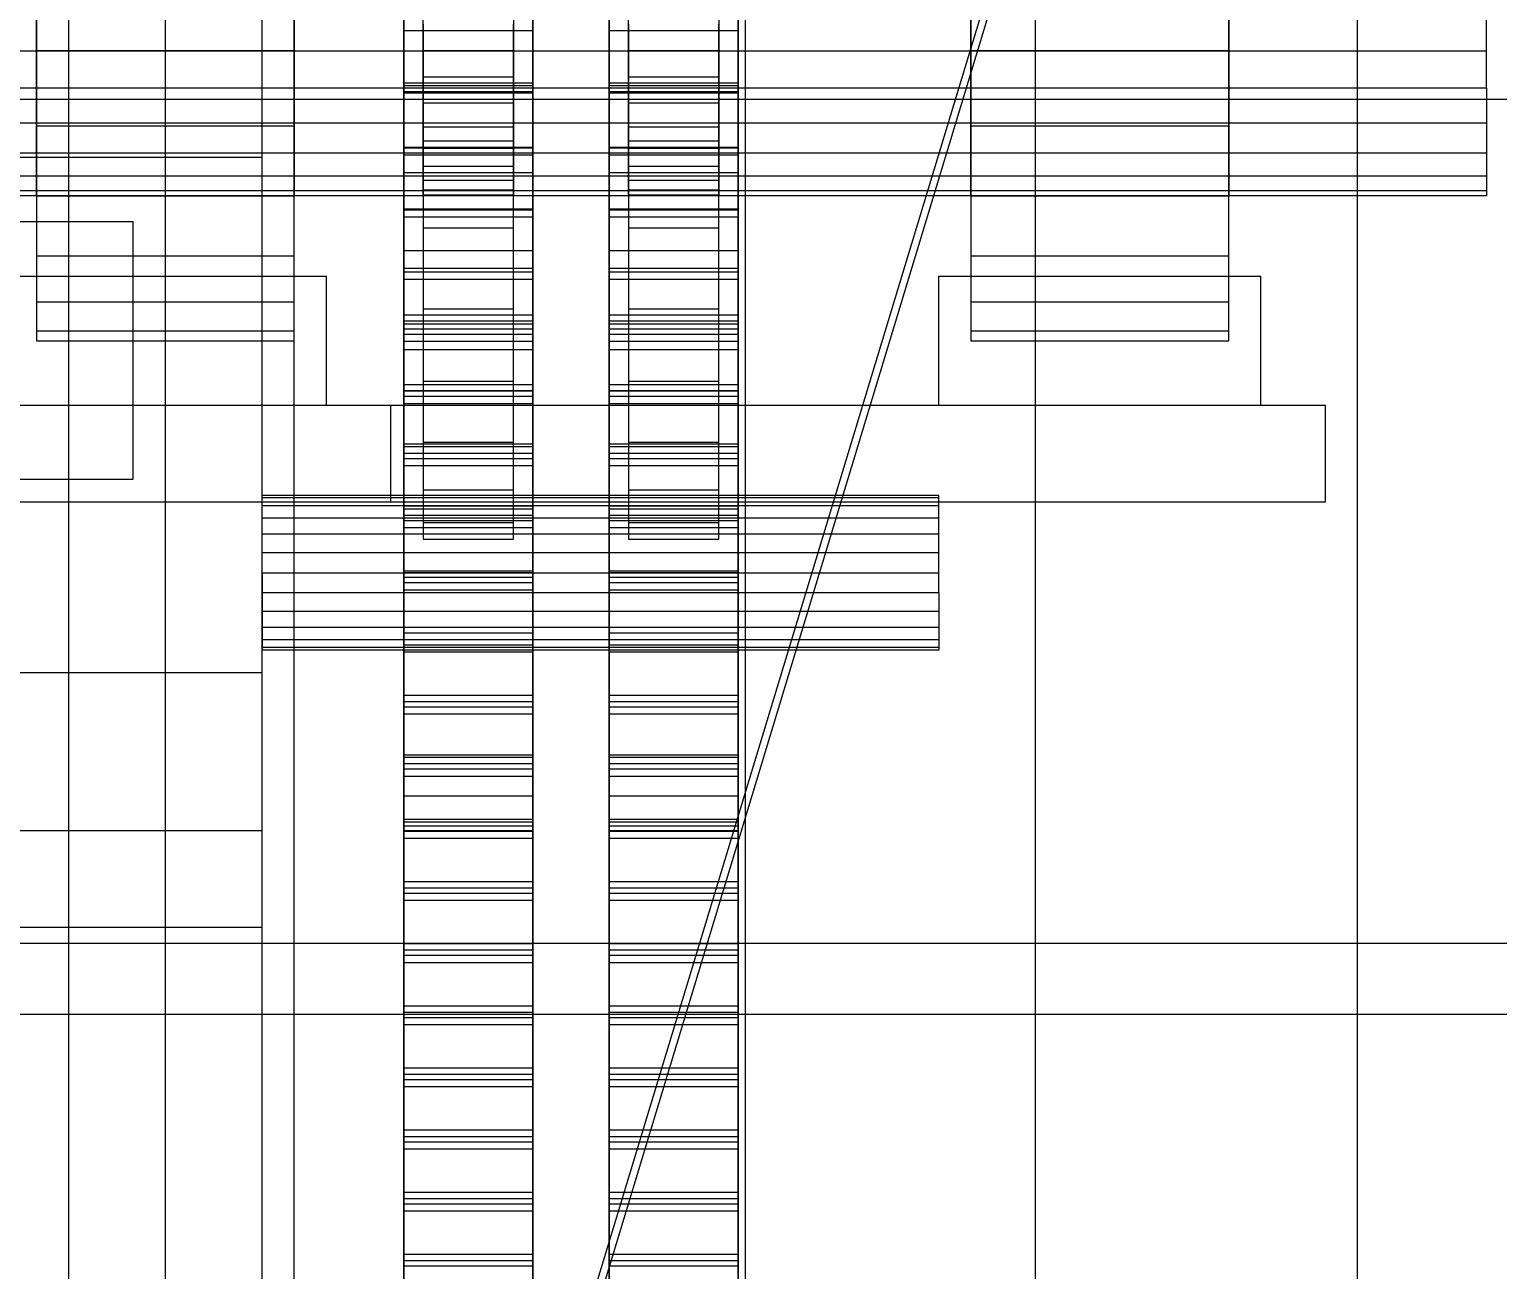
# Model space of a CAD drawing. Header units: millimetres. Extents: x -2500 to 58855, y -53268 to 6837.
# Drawn here: x 1393.9 to 1621.7, y -34542.6 to -34350.2 of the extents above; entities that cross this region are included whole.
import ezdxf

# ---------------------------------------------------------------- set-up
doc = ezdxf.new("R2010")
doc.units = ezdxf.units.MM
for name, color, linetype, lineweight in [('COTAS_O', 1, 'Continuous', 0), ('COTAS_R', 1, 'Continuous', 0), ('frontal_secador', 7, 'Continuous', 0), ('frontal_tolva', 7, 'Continuous', 0)]:
    doc.layers.add(name, color=color, linetype=linetype, lineweight=lineweight)
doc.dimstyles.new('R19_100', dxfattribs={"dimtxt": 250, "dimasz": 150, "dimexe": 150, "dimexo": 80, "dimgap": 100, "dimtad": 1, "dimtih": 1, "dimtoh": 1, "dimdsep": 46, "dimcen": 0.09, "dimadec": 0, "dimazin": 0, "dimtfac": 1, "dimtdec": 4, "dimtofl": 0, "dimtmove": 0, "dimatfit": 3, "dimfxl": 1, "dimtolj": 1, "dimtzin": 0, "dimarcsym": 0})

# ---------------------------------------------------------------- blocks, each defined once
blk = doc.blocks.new('*D37')
at = {"layer": 'COTAS_R', "color": 0, "lineweight": -2, "transparency": 16777216}
for p, q in [((-1750, -35420), (-1750, -34450)), ((2600, -35420), (2600, -34450)), ((-1600, -34600), (2450, -34600))]:
    blk.add_line(p, q, dxfattribs=at)
at = {"layer": 'COTAS_R', "color": 0, "transparency": 16777216}
for points in [[(-1600, -34575), (-1600, -34625), (-1750, -34600)], [(2450, -34575), (2450, -34625), (2600, -34600)]]:
    blk.add_solid(points, dxfattribs=at)
at = {"layer": 'Defpoints', "color": 0, "transparency": 16777216}
for p in [(2600, -34600), (-1750, -35500), (2600, -35500)]:
    blk.add_point(p, dxfattribs=at)
blk = doc.blocks.new('*D39')
at = {"layer": 'COTAS_O', "color": 0, "lineweight": -2, "transparency": 16777216}
for p, q in [((-1725, -34320), (-1725, -33550)), ((1725, -34320), (1725, -33550)), ((-1575, -33700), (1575, -33700))]:
    blk.add_line(p, q, dxfattribs=at)
at = {"layer": 'COTAS_O', "color": 0, "transparency": 16777216}
for points in [[(-1575, -33675), (-1575, -33725), (-1725, -33700)], [(1575, -33675), (1575, -33725), (1725, -33700)]]:
    blk.add_solid(points, dxfattribs=at)
at = {"layer": 'Defpoints', "color": 0, "transparency": 16777216}
for p in [(1725, -33700), (-1725, -34400), (1725, -34400)]:
    blk.add_point(p, dxfattribs=at)

msp = doc.modelspace()

# ---------------------------------------------------------------- linework, layer by layer
at = {"layer": 'frontal_secador'}
for p, q in [((1600, -35975), (1600, -33010)), ((1400, -35335), (1400, -33065)), ((1400, -34650), (1400, -33065)), ((1400, -35350), (1400, -33100)), ((1400, -34625), (1400, -33605)), ((1430, -34625), (1430, -33605)), ((1415, -34590), (1415, -33640)), ((1435, -34590), (1435, -33640)), ((1505, -34743.5), (1505, -34243.5)), ((1550, -34320), (1450, -34650)), ((1550, -34920), (1550, -34320)), ((1450, -34654), (1550, -34324)), ((1452, -34340.747), (1452, -34350.385)), ((1455, -34353.5), (1455, -34339.514)), ((1469, -34339.514), (1469, -34353.5)), ((1472, -34350.385), (1472, -34340.747)), ((1483.88, -34340.747), (1483.88, -34350.385)), ((1486.88, -34353.5), (1486.88, -34339.514)), ((1500.88, -34339.514), (1500.88, -34353.5)), ((1503.88, -34350.385), (1503.88, -34340.747)), ((1395, -34353.5), (1395, -34341.853)), ((1435, -34341.853), (1435, -34353.5)), ((1540, -34353.5), (1540, -34341.853)), ((1580, -34341.853), (1580, -34353.5)), ((1395, -34347.677), (1395, -34353.5)), ((1435, -34353.5), (1435, -34347.677)), ((1452, -34359.834), (1452, -34347.074)), ((1472, -34347.074), (1472, -34359.834)), ((1483.88, -34359.834), (1483.88, -34347.074)), ((1503.88, -34347.074), (1503.88, -34359.834)), ((1540, -34347.677), (1540, -34353.5)), ((1580, -34353.5), (1580, -34347.677)), ((1620, -34353.5), (1620, -34347.677)), ((1452, -34348.399), (1452, -34358.529)), ((1452, -34358.973), (1452, -34349.334)), ((1452, -34350.385), (1472, -34350.385)), ((1452, -34358.973), (1452, -34350.385)), ((1452, -34350.385), (1452, -34360.024)), ((1455, -34349.366), (1455, -34353.5)), ((1469, -34353.5), (1469, -34349.366)), ((1472, -34358.529), (1472, -34348.399)), ((1472, -34349.334), (1472, -34358.973)), ((1472, -34350.385), (1472, -34358.973)), ((1472, -34360.024), (1472, -34350.385)), ((1483.88, -34348.399), (1483.88, -34358.529)), ((1483.88, -34358.973), (1483.88, -34349.334)), ((1483.88, -34350.385), (1503.88, -34350.385)), ((1483.88, -34358.973), (1483.88, -34350.385)), ((1483.88, -34350.385), (1483.88, -34360.024)), ((1486.88, -34349.366), (1486.88, -34353.5)), ((1500.88, -34353.5), (1500.88, -34349.366)), ((1503.88, -34358.529), (1503.88, -34348.399)), ((1503.88, -34349.334), (1503.88, -34358.973)), ((1503.88, -34350.385), (1503.88, -34358.973)), ((1503.88, -34360.024), (1503.88, -34350.385)), ((1360, -34353.5), (1620, -34353.5)), ((1435, -34353.5), (1395, -34353.5)), ((1395, -34353.5), (1395, -34365.147)), ((1395, -34359.323), (1395, -34353.5)), ((1435, -34365.147), (1435, -34353.5)), ((1435, -34353.5), (1435, -34359.323)), ((1469, -34353.5), (1455, -34353.5)), ((1455, -34353.5), (1455, -34367.486)), ((1455, -34357.634), (1455, -34353.5)), ((1469, -34367.486), (1469, -34353.5)), ((1469, -34353.5), (1469, -34357.634)), ((1500.88, -34353.5), (1486.88, -34353.5)), ((1486.88, -34353.5), (1486.88, -34367.486)), ((1486.88, -34357.634), (1486.88, -34353.5)), ((1500.88, -34367.486), (1500.88, -34353.5)), ((1500.88, -34353.5), (1500.88, -34357.634)), ((1580, -34353.5), (1540, -34353.5)), ((1540, -34353.5), (1540, -34365.147)), ((1540, -34359.323), (1540, -34353.5)), ((1580, -34365.147), (1580, -34353.5)), ((1580, -34353.5), (1580, -34359.323)), ((1620, -34359.323), (1620, -34353.5)), ((1620, -34359.323), (1360, -34359.323)), ((1435, -34359.323), (1395, -34359.323)), ((1395, -34359.323), (1395, -34365.147)), ((1395, -34364.75), (1395, -34359.323)), ((1435, -34365.147), (1435, -34359.323)), ((1435, -34359.323), (1435, -34364.75)), ((1472, -34358.529), (1452, -34358.529)), ((1452, -34358.529), (1452, -34368.521)), ((1452, -34358.529), (1452, -34359.834)), ((1472, -34358.973), (1452, -34358.973)), ((1452, -34368.611), (1452, -34358.973)), ((1469, -34357.634), (1455, -34357.634)), ((1455, -34357.634), (1455, -34367.486)), ((1455, -34361.628), (1455, -34357.634)), ((1469, -34367.486), (1469, -34357.634)), ((1469, -34357.634), (1469, -34361.628)), ((1472, -34368.521), (1472, -34358.529)), ((1472, -34359.834), (1472, -34358.529)), ((1472, -34358.973), (1472, -34368.611)), ((1503.88, -34358.529), (1483.88, -34358.529)), ((1483.88, -34358.529), (1483.88, -34368.521)), ((1483.88, -34358.529), (1483.88, -34359.834)), ((1503.88, -34358.973), (1483.88, -34358.973)), ((1483.88, -34368.611), (1483.88, -34358.973)), ((1500.88, -34357.634), (1486.88, -34357.634)), ((1486.88, -34357.634), (1486.88, -34367.486)), ((1486.88, -34361.628), (1486.88, -34357.634)), ((1500.88, -34367.486), (1500.88, -34357.634)), ((1500.88, -34357.634), (1500.88, -34361.628)), ((1503.88, -34368.521), (1503.88, -34358.529)), ((1503.88, -34359.834), (1503.88, -34358.529)), ((1503.88, -34358.973), (1503.88, -34368.611)), ((1580, -34359.323), (1540, -34359.323)), ((1540, -34359.323), (1540, -34365.147)), ((1540, -34364.75), (1540, -34359.323)), ((1580, -34365.147), (1580, -34359.323)), ((1580, -34359.323), (1580, -34364.75)), ((1620, -34359.323), (1620, -34364.75)), ((1452, -34372.421), (1452, -34359.834)), ((1452, -34359.834), (1472, -34359.834)), ((1452, -34360.024), (1472, -34360.024)), ((1452, -34368.611), (1452, -34360.024)), ((1452, -34360.024), (1452, -34369.663)), ((1469, -34361.628), (1455, -34361.628)), ((1455, -34361.628), (1455, -34380.996)), ((1455, -34365.345), (1455, -34361.628)), ((1469, -34380.996), (1469, -34361.628)), ((1469, -34361.628), (1469, -34365.345)), ((1472, -34359.834), (1472, -34372.421)), ((1472, -34360.024), (1472, -34368.611)), ((1472, -34369.663), (1472, -34360.024)), ((1483.88, -34372.421), (1483.88, -34359.834)), ((1483.88, -34359.834), (1503.88, -34359.834)), ((1483.88, -34360.024), (1503.88, -34360.024)), ((1483.88, -34368.611), (1483.88, -34360.024)), ((1483.88, -34360.024), (1483.88, -34369.663)), ((1500.88, -34361.628), (1486.88, -34361.628)), ((1486.88, -34361.628), (1486.88, -34380.996)), ((1486.88, -34365.345), (1486.88, -34361.628)), ((1500.88, -34380.996), (1500.88, -34361.628)), ((1500.88, -34361.628), (1500.88, -34365.345)), ((1503.88, -34359.834), (1503.88, -34372.421)), ((1503.88, -34360.024), (1503.88, -34368.611)), ((1503.88, -34369.663), (1503.88, -34360.024)), ((1620, -34364.75), (1360, -34364.75)), ((1435, -34364.75), (1395, -34364.75)), ((1395, -34364.75), (1395, -34376)), ((1395, -34369.41), (1395, -34364.75)), ((1395, -34365.147), (1435, -34365.147)), ((1395, -34365.147), (1395, -34376)), ((1435, -34376), (1435, -34364.75)), ((1435, -34364.75), (1435, -34369.41)), ((1435, -34376), (1435, -34365.147)), ((1469, -34365.345), (1455, -34365.345)), ((1455, -34365.345), (1455, -34393.57)), ((1455, -34368.658), (1455, -34365.345)), ((1469, -34393.57), (1469, -34365.345)), ((1469, -34365.345), (1469, -34368.658)), ((1500.88, -34365.345), (1486.88, -34365.345)), ((1486.88, -34365.345), (1486.88, -34393.57)), ((1486.88, -34368.658), (1486.88, -34365.345)), ((1500.88, -34393.57), (1500.88, -34365.345)), ((1500.88, -34365.345), (1500.88, -34368.658)), ((1580, -34364.75), (1540, -34364.75)), ((1540, -34364.75), (1540, -34376)), ((1540, -34369.41), (1540, -34364.75)), ((1540, -34365.147), (1580, -34365.147)), ((1540, -34365.147), (1540, -34376)), ((1580, -34376), (1580, -34364.75)), ((1580, -34364.75), (1580, -34369.41)), ((1580, -34376), (1580, -34365.147)), ((1620, -34364.75), (1620, -34369.41)), ((1472, -34368.521), (1452, -34368.521)), ((1452, -34368.521), (1452, -34378.103)), ((1452, -34368.521), (1452, -34372.421)), ((1472, -34368.611), (1452, -34368.611)), ((1452, -34378.25), (1452, -34368.611)), ((1455, -34367.486), (1469, -34367.486)), ((1455, -34367.486), (1455, -34380.996)), ((1469, -34380.996), (1469, -34367.486)), ((1472, -34378.103), (1472, -34368.521)), ((1472, -34372.421), (1472, -34368.521)), ((1472, -34368.611), (1472, -34378.25)), ((1503.88, -34368.521), (1483.88, -34368.521)), ((1483.88, -34368.521), (1483.88, -34378.103)), ((1483.88, -34368.521), (1483.88, -34372.421)), ((1503.88, -34368.611), (1483.88, -34368.611)), ((1483.88, -34378.25), (1483.88, -34368.611)), ((1486.88, -34367.486), (1500.88, -34367.486)), ((1486.88, -34367.486), (1486.88, -34380.996)), ((1500.88, -34380.996), (1500.88, -34367.486)), ((1503.88, -34378.103), (1503.88, -34368.521)), ((1503.88, -34372.421), (1503.88, -34368.521)), ((1503.88, -34368.611), (1503.88, -34378.25)), ((1620, -34369.41), (1360, -34369.41)), ((1375, -34370), (1430, -34370)), ((1435, -34369.41), (1395, -34369.41)), ((1395, -34369.41), (1395, -34385.32)), ((1395, -34372.986), (1395, -34369.41)), ((1430, -34450), (1430, -34370)), ((1435, -34385.32), (1435, -34369.41)), ((1435, -34369.41), (1435, -34372.986)), ((1452, -34369.663), (1472, -34369.663)), ((1452, -34378.25), (1452, -34369.663)), ((1452, -34369.663), (1452, -34379.301)), ((1469, -34368.658), (1455, -34368.658)), ((1455, -34368.658), (1455, -34404.779)), ((1455, -34371.455), (1455, -34368.658)), ((1469, -34404.779), (1469, -34368.658)), ((1469, -34368.658), (1469, -34371.455)), ((1472, -34369.663), (1472, -34378.25)), ((1472, -34379.301), (1472, -34369.663)), ((1483.88, -34369.663), (1503.88, -34369.663)), ((1483.88, -34378.25), (1483.88, -34369.663)), ((1483.88, -34369.663), (1483.88, -34379.301)), ((1500.88, -34368.658), (1486.88, -34368.658)), ((1486.88, -34368.658), (1486.88, -34404.779)), ((1486.88, -34371.455), (1486.88, -34368.658)), ((1500.88, -34404.779), (1500.88, -34368.658)), ((1500.88, -34368.658), (1500.88, -34371.455)), ((1503.88, -34369.663), (1503.88, -34378.25)), ((1503.88, -34379.301), (1503.88, -34369.663)), ((1580, -34369.41), (1540, -34369.41)), ((1540, -34369.41), (1540, -34385.32)), ((1540, -34372.986), (1540, -34369.41)), ((1580, -34385.32), (1580, -34369.41)), ((1580, -34369.41), (1580, -34372.986)), ((1620, -34369.41), (1620, -34372.986)), ((1620, -34372.986), (1360, -34372.986)), ((1435, -34372.986), (1395, -34372.986)), ((1395, -34372.986), (1395, -34392.471)), ((1395, -34375.233), (1395, -34372.986)), ((1435, -34392.471), (1435, -34372.986)), ((1435, -34372.986), (1435, -34375.233)), ((1452, -34384.487), (1452, -34372.421)), ((1452, -34372.421), (1472, -34372.421)), ((1469, -34371.455), (1455, -34371.455)), ((1455, -34371.455), (1455, -34414.242)), ((1455, -34373.641), (1455, -34371.455)), ((1469, -34414.242), (1469, -34371.455)), ((1469, -34371.455), (1469, -34373.641)), ((1472, -34372.421), (1472, -34384.487)), ((1483.88, -34384.487), (1483.88, -34372.421)), ((1483.88, -34372.421), (1503.88, -34372.421)), ((1500.88, -34371.455), (1486.88, -34371.455)), ((1486.88, -34371.455), (1486.88, -34414.242)), ((1486.88, -34373.641), (1486.88, -34371.455)), ((1500.88, -34414.242), (1500.88, -34371.455)), ((1500.88, -34371.455), (1500.88, -34373.641)), ((1503.88, -34372.421), (1503.88, -34384.487)), ((1580, -34372.986), (1540, -34372.986)), ((1540, -34372.986), (1540, -34392.471)), ((1540, -34375.233), (1540, -34372.986)), ((1580, -34392.471), (1580, -34372.986)), ((1580, -34372.986), (1580, -34375.233)), ((1620, -34372.986), (1620, -34375.233)), ((1620, -34375.233), (1360, -34375.233)), ((1435, -34375.233), (1395, -34375.233)), ((1395, -34375.233), (1395, -34396.967)), ((1395, -34376), (1395, -34375.233)), ((1435, -34396.967), (1435, -34375.233)), ((1435, -34375.233), (1435, -34376)), ((1469, -34373.641), (1455, -34373.641)), ((1455, -34373.641), (1455, -34421.636)), ((1455, -34375.141), (1455, -34373.641)), ((1469, -34375.141), (1455, -34375.141)), ((1455, -34375.141), (1455, -34426.71)), ((1455, -34375.904), (1455, -34375.141)), ((1469, -34421.636), (1469, -34373.641)), ((1469, -34373.641), (1469, -34375.141)), ((1469, -34426.71), (1469, -34375.141)), ((1469, -34375.141), (1469, -34375.904)), ((1500.88, -34373.641), (1486.88, -34373.641)), ((1486.88, -34373.641), (1486.88, -34421.636)), ((1486.88, -34375.141), (1486.88, -34373.641)), ((1500.88, -34375.141), (1486.88, -34375.141)), ((1486.88, -34375.141), (1486.88, -34426.71)), ((1486.88, -34375.904), (1486.88, -34375.141)), ((1500.88, -34421.636), (1500.88, -34373.641)), ((1500.88, -34373.641), (1500.88, -34375.141)), ((1500.88, -34426.71), (1500.88, -34375.141)), ((1500.88, -34375.141), (1500.88, -34375.904)), ((1580, -34375.233), (1540, -34375.233)), ((1540, -34375.233), (1540, -34396.967)), ((1540, -34376), (1540, -34375.233)), ((1580, -34396.967), (1580, -34375.233)), ((1580, -34375.233), (1580, -34376)), ((1620, -34375.233), (1620, -34376)), ((1620, -34376), (1360, -34376)), ((1395, -34376), (1435, -34376)), ((1395, -34376), (1395, -34385.32)), ((1395, -34376), (1395, -34398.5)), ((1435, -34385.32), (1435, -34376)), ((1435, -34398.5), (1435, -34376)), ((1469, -34375.904), (1455, -34375.904)), ((1455, -34375.904), (1455, -34429.291)), ((1469, -34429.291), (1469, -34375.904)), ((1500.88, -34375.904), (1486.88, -34375.904)), ((1486.88, -34375.904), (1486.88, -34429.291)), ((1500.88, -34429.291), (1500.88, -34375.904)), ((1540, -34376), (1580, -34376)), ((1540, -34376), (1540, -34385.32)), ((1540, -34376), (1540, -34398.5)), ((1580, -34385.32), (1580, -34376)), ((1580, -34398.5), (1580, -34376)), ((1360, -34380), (1410, -34380)), ((1410, -34420), (1410, -34380)), ((1472, -34378.103), (1452, -34378.103)), ((1452, -34378.103), (1452, -34387.317)), ((1452, -34378.103), (1452, -34384.487)), ((1472, -34378.25), (1452, -34378.25)), ((1452, -34387.888), (1452, -34378.25)), ((1452, -34379.301), (1472, -34379.301)), ((1452, -34387.888), (1452, -34379.301)), ((1452, -34379.301), (1452, -34388.94)), ((1472, -34387.317), (1472, -34378.103)), ((1472, -34384.487), (1472, -34378.103)), ((1472, -34378.25), (1472, -34387.888)), ((1472, -34379.301), (1472, -34387.888)), ((1472, -34388.94), (1472, -34379.301)), ((1503.88, -34378.103), (1483.88, -34378.103)), ((1483.88, -34378.103), (1483.88, -34387.317)), ((1483.88, -34378.103), (1483.88, -34384.487)), ((1503.88, -34378.25), (1483.88, -34378.25)), ((1483.88, -34387.888), (1483.88, -34378.25)), ((1483.88, -34379.301), (1503.88, -34379.301)), ((1483.88, -34387.888), (1483.88, -34379.301)), ((1483.88, -34379.301), (1483.88, -34388.94)), ((1503.88, -34387.317), (1503.88, -34378.103)), ((1503.88, -34384.487), (1503.88, -34378.103)), ((1503.88, -34378.25), (1503.88, -34387.888)), ((1503.88, -34379.301), (1503.88, -34387.888)), ((1503.88, -34388.94), (1503.88, -34379.301)), ((1455, -34380.996), (1469, -34380.996)), ((1455, -34380.996), (1455, -34393.57)), ((1469, -34393.57), (1469, -34380.996)), ((1486.88, -34380.996), (1500.88, -34380.996)), ((1486.88, -34380.996), (1486.88, -34393.57)), ((1500.88, -34393.57), (1500.88, -34380.996)), ((1452, -34395.399), (1452, -34384.487)), ((1452, -34384.487), (1472, -34384.487)), ((1472, -34384.487), (1472, -34395.399)), ((1483.88, -34395.399), (1483.88, -34384.487)), ((1483.88, -34384.487), (1503.88, -34384.487)), ((1503.88, -34384.487), (1503.88, -34395.399)), ((1395, -34385.32), (1435, -34385.32)), ((1395, -34385.32), (1395, -34392.471)), ((1435, -34392.471), (1435, -34385.32)), ((1540, -34385.32), (1580, -34385.32)), ((1540, -34385.32), (1540, -34392.471)), ((1580, -34392.471), (1580, -34385.32)), ((1390, -34388.5), (1440, -34388.5)), ((1440, -34408.5), (1440, -34388.5)), ((1472, -34387.317), (1452, -34387.317)), ((1452, -34387.317), (1452, -34396.703)), ((1452, -34387.317), (1452, -34395.399)), ((1472, -34387.888), (1452, -34387.888)), ((1452, -34397.527), (1452, -34387.888)), ((1452, -34388.94), (1472, -34388.94)), ((1452, -34397.527), (1452, -34388.94)), ((1452, -34388.94), (1452, -34398.578)), ((1472, -34396.703), (1472, -34387.317)), ((1472, -34395.399), (1472, -34387.317)), ((1472, -34387.888), (1472, -34397.527)), ((1472, -34388.94), (1472, -34397.527)), ((1472, -34398.578), (1472, -34388.94)), ((1503.88, -34387.317), (1483.88, -34387.317)), ((1483.88, -34387.317), (1483.88, -34396.703)), ((1483.88, -34387.317), (1483.88, -34395.399)), ((1503.88, -34387.888), (1483.88, -34387.888)), ((1483.88, -34397.527), (1483.88, -34387.888)), ((1483.88, -34388.94), (1503.88, -34388.94)), ((1483.88, -34397.527), (1483.88, -34388.94)), ((1483.88, -34388.94), (1483.88, -34398.578)), ((1503.88, -34396.703), (1503.88, -34387.317)), ((1503.88, -34395.399), (1503.88, -34387.317)), ((1503.88, -34387.888), (1503.88, -34397.527)), ((1503.88, -34388.94), (1503.88, -34397.527)), ((1503.88, -34398.578), (1503.88, -34388.94)), ((1535, -34388.5), (1585, -34388.5)), ((1535, -34408.5), (1535, -34388.5)), ((1585, -34408.5), (1585, -34388.5)), ((1395, -34392.471), (1435, -34392.471)), ((1395, -34392.471), (1395, -34396.967)), ((1435, -34396.967), (1435, -34392.471)), ((1455, -34393.57), (1469, -34393.57)), ((1455, -34393.57), (1455, -34404.779)), ((1469, -34404.779), (1469, -34393.57)), ((1486.88, -34393.57), (1500.88, -34393.57)), ((1486.88, -34393.57), (1486.88, -34404.779)), ((1500.88, -34404.779), (1500.88, -34393.57)), ((1540, -34392.471), (1580, -34392.471)), ((1540, -34392.471), (1540, -34396.967)), ((1580, -34396.967), (1580, -34392.471)), ((1452, -34395.858), (1452, -34394.495)), ((1452, -34394.495), (1472, -34394.495)), ((1452, -34422.495), (1452, -34394.495)), ((1452, -34405.29), (1452, -34395.399)), ((1452, -34395.399), (1472, -34395.399)), ((1452, -34399.854), (1452, -34395.858)), ((1452, -34395.858), (1472, -34395.858)), ((1452, -34422.904), (1452, -34395.858)), ((1472, -34394.495), (1472, -34395.858)), ((1472, -34394.495), (1472, -34422.495)), ((1472, -34395.399), (1472, -34405.29)), ((1472, -34395.858), (1472, -34399.854)), ((1472, -34395.858), (1472, -34422.904)), ((1483.88, -34395.858), (1483.88, -34394.495)), ((1483.88, -34394.495), (1503.88, -34394.495)), ((1483.88, -34422.495), (1483.88, -34394.495)), ((1483.88, -34405.29), (1483.88, -34395.399)), ((1483.88, -34395.399), (1503.88, -34395.399)), ((1483.88, -34399.854), (1483.88, -34395.858)), ((1483.88, -34395.858), (1503.88, -34395.858)), ((1483.88, -34422.904), (1483.88, -34395.858)), ((1503.88, -34394.495), (1503.88, -34395.858)), ((1503.88, -34394.495), (1503.88, -34422.495)), ((1503.88, -34395.399), (1503.88, -34405.29)), ((1503.88, -34395.858), (1503.88, -34399.854)), ((1503.88, -34395.858), (1503.88, -34422.904)), ((1395, -34396.967), (1435, -34396.967)), ((1395, -34396.967), (1395, -34398.5)), ((1435, -34398.5), (1435, -34396.967)), ((1472, -34396.703), (1452, -34396.703)), ((1452, -34396.703), (1452, -34406.342)), ((1452, -34396.703), (1452, -34405.29)), ((1472, -34397.527), (1452, -34397.527)), ((1452, -34407.165), (1452, -34397.527)), ((1472, -34406.342), (1472, -34396.703)), ((1472, -34405.29), (1472, -34396.703)), ((1472, -34397.527), (1472, -34407.165)), ((1503.88, -34396.703), (1483.88, -34396.703)), ((1483.88, -34396.703), (1483.88, -34406.342)), ((1483.88, -34396.703), (1483.88, -34405.29)), ((1503.88, -34397.527), (1483.88, -34397.527)), ((1483.88, -34407.165), (1483.88, -34397.527)), ((1503.88, -34406.342), (1503.88, -34396.703)), ((1503.88, -34405.29), (1503.88, -34396.703)), ((1503.88, -34397.527), (1503.88, -34407.165)), ((1540, -34396.967), (1580, -34396.967)), ((1540, -34396.967), (1540, -34398.5)), ((1580, -34398.5), (1580, -34396.967)), ((1395, -34398.5), (1435, -34398.5)), ((1452, -34398.578), (1472, -34398.578)), ((1452, -34407.165), (1452, -34398.578)), ((1452, -34398.578), (1452, -34408.217)), ((1452, -34406.211), (1452, -34399.854)), ((1452, -34399.854), (1472, -34399.854)), ((1452, -34424.102), (1452, -34399.854)), ((1472, -34398.578), (1472, -34407.165)), ((1472, -34408.217), (1472, -34398.578)), ((1472, -34399.854), (1472, -34406.211)), ((1472, -34399.854), (1472, -34424.102)), ((1483.88, -34398.578), (1503.88, -34398.578)), ((1483.88, -34407.165), (1483.88, -34398.578)), ((1483.88, -34398.578), (1483.88, -34408.217)), ((1483.88, -34406.211), (1483.88, -34399.854)), ((1483.88, -34399.854), (1503.88, -34399.854)), ((1483.88, -34424.102), (1483.88, -34399.854)), ((1503.88, -34398.578), (1503.88, -34407.165)), ((1503.88, -34408.217), (1503.88, -34398.578)), ((1503.88, -34399.854), (1503.88, -34406.211)), ((1503.88, -34399.854), (1503.88, -34424.102)), ((1540, -34398.5), (1580, -34398.5)), ((1455, -34404.779), (1469, -34404.779)), ((1455, -34404.779), (1455, -34414.242)), ((1469, -34414.242), (1469, -34404.779)), ((1486.88, -34404.779), (1500.88, -34404.779)), ((1486.88, -34404.779), (1486.88, -34414.242)), ((1500.88, -34414.242), (1500.88, -34404.779)), ((1452, -34414.929), (1452, -34405.29)), ((1452, -34405.29), (1472, -34405.29)), ((1452, -34414.495), (1452, -34406.211)), ((1452, -34406.211), (1472, -34406.211)), ((1452, -34426.01), (1452, -34406.211)), ((1472, -34406.342), (1452, -34406.342)), ((1452, -34406.342), (1452, -34415.98)), ((1452, -34406.342), (1452, -34414.929)), ((1472, -34407.165), (1452, -34407.165)), ((1452, -34416.804), (1452, -34407.165)), ((1472, -34405.29), (1472, -34414.929)), ((1472, -34406.211), (1472, -34414.495)), ((1472, -34406.211), (1472, -34426.01)), ((1472, -34415.98), (1472, -34406.342)), ((1472, -34414.929), (1472, -34406.342)), ((1472, -34407.165), (1472, -34416.804)), ((1483.88, -34414.929), (1483.88, -34405.29)), ((1483.88, -34405.29), (1503.88, -34405.29)), ((1483.88, -34414.495), (1483.88, -34406.211)), ((1483.88, -34406.211), (1503.88, -34406.211)), ((1483.88, -34426.01), (1483.88, -34406.211)), ((1503.88, -34406.342), (1483.88, -34406.342)), ((1483.88, -34406.342), (1483.88, -34415.98)), ((1483.88, -34406.342), (1483.88, -34414.929)), ((1503.88, -34407.165), (1483.88, -34407.165)), ((1483.88, -34416.804), (1483.88, -34407.165)), ((1503.88, -34405.29), (1503.88, -34414.929)), ((1503.88, -34406.211), (1503.88, -34414.495)), ((1503.88, -34406.211), (1503.88, -34426.01)), ((1503.88, -34415.98), (1503.88, -34406.342)), ((1503.88, -34414.929), (1503.88, -34406.342)), ((1503.88, -34407.165), (1503.88, -34416.804)), ((1300, -34408.5), (1450, -34408.5)), ((1300, -34408.5), (1595, -34408.5)), ((1390, -34408.5), (1440, -34408.5)), ((1450, -34423.5), (1450, -34408.5)), ((1452, -34408.217), (1472, -34408.217)), ((1452, -34416.804), (1452, -34408.217)), ((1452, -34408.217), (1452, -34417.855)), ((1472, -34408.217), (1472, -34416.804)), ((1472, -34417.855), (1472, -34408.217)), ((1483.88, -34408.217), (1503.88, -34408.217)), ((1483.88, -34416.804), (1483.88, -34408.217)), ((1483.88, -34408.217), (1483.88, -34417.855)), ((1503.88, -34408.217), (1503.88, -34416.804)), ((1503.88, -34417.855), (1503.88, -34408.217)), ((1535, -34408.5), (1585, -34408.5)), ((1595, -34423.5), (1595, -34408.5)), ((1452, -34424.142), (1452, -34414.495)), ((1452, -34414.495), (1472, -34414.495)), ((1452, -34428.495), (1452, -34414.495)), ((1452, -34424.567), (1452, -34414.929)), ((1452, -34414.929), (1472, -34414.929)), ((1472, -34415.98), (1452, -34415.98)), ((1452, -34415.98), (1452, -34425.619)), ((1452, -34415.98), (1452, -34424.567)), ((1455, -34414.242), (1469, -34414.242)), ((1455, -34414.242), (1455, -34421.636)), ((1469, -34421.636), (1469, -34414.242)), ((1472, -34414.495), (1472, -34424.142)), ((1472, -34414.495), (1472, -34428.495)), ((1472, -34414.929), (1472, -34424.567)), ((1472, -34425.619), (1472, -34415.98)), ((1472, -34424.567), (1472, -34415.98)), ((1483.88, -34424.142), (1483.88, -34414.495)), ((1483.88, -34414.495), (1503.88, -34414.495)), ((1483.88, -34428.495), (1483.88, -34414.495)), ((1483.88, -34424.567), (1483.88, -34414.929)), ((1483.88, -34414.929), (1503.88, -34414.929)), ((1503.88, -34415.98), (1483.88, -34415.98)), ((1483.88, -34415.98), (1483.88, -34425.619)), ((1483.88, -34415.98), (1483.88, -34424.567)), ((1486.88, -34414.242), (1500.88, -34414.242)), ((1486.88, -34414.242), (1486.88, -34421.636)), ((1500.88, -34421.636), (1500.88, -34414.242)), ((1503.88, -34414.495), (1503.88, -34424.142)), ((1503.88, -34414.495), (1503.88, -34428.495)), ((1503.88, -34414.929), (1503.88, -34424.567)), ((1503.88, -34425.619), (1503.88, -34415.98)), ((1503.88, -34424.567), (1503.88, -34415.98)), ((1472, -34416.804), (1452, -34416.804)), ((1452, -34426.442), (1452, -34416.804)), ((1452, -34417.855), (1472, -34417.855)), ((1452, -34426.442), (1452, -34417.855)), ((1452, -34417.855), (1452, -34427.494)), ((1472, -34416.804), (1472, -34426.442)), ((1472, -34417.855), (1472, -34426.442)), ((1472, -34427.494), (1472, -34417.855)), ((1503.88, -34416.804), (1483.88, -34416.804)), ((1483.88, -34426.442), (1483.88, -34416.804)), ((1483.88, -34417.855), (1503.88, -34417.855)), ((1483.88, -34426.442), (1483.88, -34417.855)), ((1483.88, -34417.855), (1483.88, -34427.494)), ((1503.88, -34416.804), (1503.88, -34426.442)), ((1503.88, -34417.855), (1503.88, -34426.442)), ((1503.88, -34427.494), (1503.88, -34417.855)), ((1360, -34420), (1410, -34420)), ((1430, -34422.904), (1430, -34422.495)), ((1535, -34422.495), (1430, -34422.495)), ((1430, -34424.102), (1430, -34422.904)), ((1535, -34422.904), (1430, -34422.904)), ((1452, -34422.495), (1452, -34422.904)), ((1472, -34422.495), (1452, -34422.495)), ((1452, -34422.904), (1452, -34424.102)), ((1472, -34422.904), (1452, -34422.904)), ((1455, -34421.636), (1469, -34421.636)), ((1455, -34421.636), (1455, -34426.71)), ((1469, -34426.71), (1469, -34421.636)), ((1472, -34422.904), (1472, -34422.495)), ((1472, -34424.102), (1472, -34422.904)), ((1483.88, -34422.495), (1483.88, -34422.904)), ((1503.88, -34422.495), (1483.88, -34422.495)), ((1483.88, -34422.904), (1483.88, -34424.102)), ((1503.88, -34422.904), (1483.88, -34422.904)), ((1486.88, -34421.636), (1500.88, -34421.636)), ((1486.88, -34421.636), (1486.88, -34426.71)), ((1500.88, -34426.71), (1500.88, -34421.636)), ((1503.88, -34422.904), (1503.88, -34422.495)), ((1503.88, -34424.102), (1503.88, -34422.904)), ((1535, -34422.904), (1535, -34422.495)), ((1535, -34424.102), (1535, -34422.904)), ((1300, -34423.5), (1450, -34423.5)), ((1300, -34423.5), (1595, -34423.5)), ((1430, -34426.01), (1430, -34424.102)), ((1535, -34424.102), (1430, -34424.102)), ((1452, -34424.102), (1452, -34426.01)), ((1472, -34424.102), (1452, -34424.102)), ((1452, -34434.495), (1452, -34424.142)), ((1452, -34424.142), (1472, -34424.142)), ((1452, -34431.389), (1452, -34424.142)), ((1452, -34434.206), (1452, -34424.567)), ((1452, -34424.567), (1472, -34424.567)), ((1472, -34426.01), (1472, -34424.102)), ((1472, -34424.142), (1472, -34434.495)), ((1472, -34424.142), (1472, -34431.389)), ((1472, -34424.567), (1472, -34434.206)), ((1483.88, -34424.102), (1483.88, -34426.01)), ((1503.88, -34424.102), (1483.88, -34424.102)), ((1483.88, -34434.495), (1483.88, -34424.142)), ((1483.88, -34424.142), (1503.88, -34424.142)), ((1483.88, -34431.389), (1483.88, -34424.142)), ((1483.88, -34434.206), (1483.88, -34424.567)), ((1483.88, -34424.567), (1503.88, -34424.567)), ((1503.88, -34426.01), (1503.88, -34424.102)), ((1503.88, -34424.142), (1503.88, -34434.495)), ((1503.88, -34424.142), (1503.88, -34431.389)), ((1503.88, -34424.567), (1503.88, -34434.206)), ((1535, -34426.01), (1535, -34424.102)), ((1430, -34428.495), (1430, -34426.01)), ((1535, -34426.01), (1430, -34426.01)), ((1472, -34425.619), (1452, -34425.619)), ((1452, -34425.619), (1452, -34435.257)), ((1452, -34425.619), (1452, -34434.206)), ((1452, -34426.01), (1452, -34428.495)), ((1472, -34426.01), (1452, -34426.01)), ((1472, -34426.442), (1452, -34426.442)), ((1452, -34436.081), (1452, -34426.442)), ((1452, -34427.494), (1472, -34427.494)), ((1452, -34436.081), (1452, -34427.494)), ((1452, -34427.494), (1452, -34437.132)), ((1455, -34426.71), (1469, -34426.71)), ((1455, -34426.71), (1455, -34429.291)), ((1469, -34429.291), (1469, -34426.71)), ((1472, -34435.257), (1472, -34425.619)), ((1472, -34434.206), (1472, -34425.619)), ((1472, -34428.495), (1472, -34426.01)), ((1472, -34426.442), (1472, -34436.081)), ((1472, -34427.494), (1472, -34436.081)), ((1472, -34437.132), (1472, -34427.494)), ((1503.88, -34425.619), (1483.88, -34425.619)), ((1483.88, -34425.619), (1483.88, -34435.257)), ((1483.88, -34425.619), (1483.88, -34434.206)), ((1483.88, -34426.01), (1483.88, -34428.495)), ((1503.88, -34426.01), (1483.88, -34426.01)), ((1503.88, -34426.442), (1483.88, -34426.442)), ((1483.88, -34436.081), (1483.88, -34426.442)), ((1483.88, -34427.494), (1503.88, -34427.494)), ((1483.88, -34436.081), (1483.88, -34427.494)), ((1483.88, -34427.494), (1483.88, -34437.132)), ((1486.88, -34426.71), (1500.88, -34426.71)), ((1486.88, -34426.71), (1486.88, -34429.291)), ((1500.88, -34429.291), (1500.88, -34426.71)), ((1503.88, -34435.257), (1503.88, -34425.619)), ((1503.88, -34434.206), (1503.88, -34425.619)), ((1503.88, -34428.495), (1503.88, -34426.01)), ((1503.88, -34426.442), (1503.88, -34436.081)), ((1503.88, -34427.494), (1503.88, -34436.081)), ((1503.88, -34437.132), (1503.88, -34427.494)), ((1535, -34428.495), (1535, -34426.01)), ((1430, -34431.389), (1430, -34428.495)), ((1535, -34428.495), (1430, -34428.495)), ((1452, -34428.495), (1452, -34431.389)), ((1472, -34428.495), (1452, -34428.495)), ((1455, -34429.291), (1469, -34429.291)), ((1472, -34431.389), (1472, -34428.495)), ((1483.88, -34428.495), (1483.88, -34431.389)), ((1503.88, -34428.495), (1483.88, -34428.495)), ((1486.88, -34429.291), (1500.88, -34429.291)), ((1503.88, -34431.389), (1503.88, -34428.495)), ((1535, -34431.389), (1535, -34428.495)), ((1430, -34434.495), (1430, -34431.389)), ((1535, -34431.389), (1430, -34431.389)), ((1452, -34431.389), (1452, -34434.495)), ((1472, -34431.389), (1452, -34431.389)), ((1472, -34434.495), (1472, -34431.389)), ((1483.88, -34431.389), (1483.88, -34434.495)), ((1503.88, -34431.389), (1483.88, -34431.389)), ((1503.88, -34434.495), (1503.88, -34431.389)), ((1535, -34434.495), (1535, -34431.389)), ((1430, -34434.495), (1430, -34437.601)), ((1430, -34434.495), (1535, -34434.495)), ((1452, -34443.844), (1452, -34434.206)), ((1452, -34434.206), (1472, -34434.206)), ((1472, -34434.495), (1452, -34434.495)), ((1452, -34434.495), (1452, -34444.848)), ((1452, -34437.601), (1452, -34434.495)), ((1472, -34434.206), (1472, -34443.844)), ((1472, -34444.848), (1472, -34434.495)), ((1472, -34434.495), (1472, -34437.601)), ((1483.88, -34443.844), (1483.88, -34434.206)), ((1483.88, -34434.206), (1503.88, -34434.206)), ((1503.88, -34434.495), (1483.88, -34434.495)), ((1483.88, -34434.495), (1483.88, -34444.848)), ((1483.88, -34437.601), (1483.88, -34434.495)), ((1503.88, -34434.206), (1503.88, -34443.844)), ((1503.88, -34444.848), (1503.88, -34434.495)), ((1503.88, -34434.495), (1503.88, -34437.601)), ((1535, -34437.601), (1535, -34434.495)), ((1472, -34435.257), (1452, -34435.257)), ((1452, -34435.257), (1452, -34444.896)), ((1452, -34435.257), (1452, -34443.844)), ((1472, -34436.081), (1452, -34436.081)), ((1452, -34445.719), (1452, -34436.081)), ((1472, -34444.896), (1472, -34435.257)), ((1472, -34443.844), (1472, -34435.257)), ((1472, -34436.081), (1472, -34445.719)), ((1503.88, -34435.257), (1483.88, -34435.257)), ((1483.88, -34435.257), (1483.88, -34444.896)), ((1483.88, -34435.257), (1483.88, -34443.844)), ((1503.88, -34436.081), (1483.88, -34436.081)), ((1483.88, -34445.719), (1483.88, -34436.081)), ((1503.88, -34444.896), (1503.88, -34435.257)), ((1503.88, -34443.844), (1503.88, -34435.257)), ((1503.88, -34436.081), (1503.88, -34445.719)), ((1430, -34437.601), (1430, -34440.495)), ((1535, -34437.601), (1430, -34437.601)), ((1452, -34437.132), (1472, -34437.132)), ((1452, -34445.719), (1452, -34437.132)), ((1452, -34437.132), (1452, -34446.771)), ((1472, -34437.601), (1452, -34437.601)), ((1452, -34437.601), (1452, -34444.848)), ((1452, -34440.495), (1452, -34437.601)), ((1472, -34437.132), (1472, -34445.719)), ((1472, -34446.771), (1472, -34437.132)), ((1472, -34444.848), (1472, -34437.601)), ((1472, -34437.601), (1472, -34440.495)), ((1483.88, -34437.132), (1503.88, -34437.132)), ((1483.88, -34445.719), (1483.88, -34437.132)), ((1483.88, -34437.132), (1483.88, -34446.771)), ((1503.88, -34437.601), (1483.88, -34437.601)), ((1483.88, -34437.601), (1483.88, -34444.848)), ((1483.88, -34440.495), (1483.88, -34437.601)), ((1503.88, -34437.132), (1503.88, -34445.719)), ((1503.88, -34446.771), (1503.88, -34437.132)), ((1503.88, -34444.848), (1503.88, -34437.601)), ((1503.88, -34437.601), (1503.88, -34440.495)), ((1535, -34437.601), (1535, -34440.495)), ((1430, -34440.495), (1430, -34442.98)), ((1535, -34440.495), (1430, -34440.495)), ((1472, -34440.495), (1452, -34440.495)), ((1452, -34440.495), (1452, -34454.495)), ((1452, -34442.98), (1452, -34440.495)), ((1472, -34454.495), (1472, -34440.495)), ((1472, -34440.495), (1472, -34442.98)), ((1503.88, -34440.495), (1483.88, -34440.495)), ((1483.88, -34440.495), (1483.88, -34454.495)), ((1483.88, -34442.98), (1483.88, -34440.495)), ((1503.88, -34454.495), (1503.88, -34440.495)), ((1503.88, -34440.495), (1503.88, -34442.98)), ((1535, -34440.495), (1535, -34442.98)), ((1430, -34442.98), (1430, -34444.887)), ((1535, -34442.98), (1430, -34442.98)), ((1472, -34442.98), (1452, -34442.98)), ((1452, -34442.98), (1452, -34462.779)), ((1452, -34444.887), (1452, -34442.98)), ((1472, -34462.779), (1472, -34442.98)), ((1472, -34442.98), (1472, -34444.887)), ((1503.88, -34442.98), (1483.88, -34442.98)), ((1483.88, -34442.98), (1483.88, -34462.779)), ((1483.88, -34444.887), (1483.88, -34442.98)), ((1503.88, -34462.779), (1503.88, -34442.98)), ((1503.88, -34442.98), (1503.88, -34444.887)), ((1535, -34442.98), (1535, -34444.887)), ((1430, -34444.887), (1430, -34446.086)), ((1535, -34444.887), (1430, -34444.887)), ((1430, -34446.086), (1430, -34446.495)), ((1535, -34446.086), (1430, -34446.086)), ((1452, -34453.483), (1452, -34443.844)), ((1452, -34443.844), (1472, -34443.844)), ((1452, -34444.848), (1472, -34444.848)), ((1452, -34444.848), (1452, -34454.495)), ((1472, -34444.887), (1452, -34444.887)), ((1452, -34444.887), (1452, -34469.136)), ((1452, -34446.086), (1452, -34444.887)), ((1472, -34444.896), (1452, -34444.896)), ((1452, -34444.896), (1452, -34454.534)), ((1452, -34444.896), (1452, -34453.483)), ((1472, -34445.719), (1452, -34445.719)), ((1452, -34455.358), (1452, -34445.719)), ((1472, -34446.086), (1452, -34446.086)), ((1452, -34446.086), (1452, -34473.132)), ((1452, -34446.495), (1452, -34446.086)), ((1472, -34443.844), (1472, -34453.483)), ((1472, -34454.495), (1472, -34444.848)), ((1472, -34469.136), (1472, -34444.887)), ((1472, -34444.887), (1472, -34446.086)), ((1472, -34454.534), (1472, -34444.896)), ((1472, -34453.483), (1472, -34444.896)), ((1472, -34445.719), (1472, -34455.358)), ((1472, -34473.132), (1472, -34446.086)), ((1472, -34446.086), (1472, -34446.495)), ((1483.88, -34453.483), (1483.88, -34443.844)), ((1483.88, -34443.844), (1503.88, -34443.844)), ((1483.88, -34444.848), (1503.88, -34444.848)), ((1483.88, -34444.848), (1483.88, -34454.495)), ((1503.88, -34444.887), (1483.88, -34444.887)), ((1483.88, -34444.887), (1483.88, -34469.136)), ((1483.88, -34446.086), (1483.88, -34444.887)), ((1503.88, -34444.896), (1483.88, -34444.896)), ((1483.88, -34444.896), (1483.88, -34454.534)), ((1483.88, -34444.896), (1483.88, -34453.483)), ((1503.88, -34445.719), (1483.88, -34445.719)), ((1483.88, -34455.358), (1483.88, -34445.719)), ((1503.88, -34446.086), (1483.88, -34446.086)), ((1483.88, -34446.086), (1483.88, -34473.132)), ((1483.88, -34446.495), (1483.88, -34446.086)), ((1503.88, -34443.844), (1503.88, -34453.483)), ((1503.88, -34454.495), (1503.88, -34444.848)), ((1503.88, -34469.136), (1503.88, -34444.887)), ((1503.88, -34444.887), (1503.88, -34446.086)), ((1503.88, -34454.534), (1503.88, -34444.896)), ((1503.88, -34453.483), (1503.88, -34444.896)), ((1503.88, -34445.719), (1503.88, -34455.358)), ((1503.88, -34473.132), (1503.88, -34446.086)), ((1503.88, -34446.086), (1503.88, -34446.495)), ((1535, -34444.887), (1535, -34446.086)), ((1535, -34446.086), (1535, -34446.495)), ((1535, -34446.495), (1430, -34446.495)), ((1472, -34446.495), (1452, -34446.495)), ((1452, -34446.495), (1452, -34474.495)), ((1452, -34446.771), (1472, -34446.771)), ((1452, -34455.358), (1452, -34446.771)), ((1452, -34446.771), (1452, -34456.409)), ((1472, -34474.495), (1472, -34446.495)), ((1472, -34446.771), (1472, -34455.358)), ((1472, -34456.409), (1472, -34446.771)), ((1503.88, -34446.495), (1483.88, -34446.495)), ((1483.88, -34446.495), (1483.88, -34474.495)), ((1483.88, -34446.771), (1503.88, -34446.771)), ((1483.88, -34455.358), (1483.88, -34446.771)), ((1483.88, -34446.771), (1483.88, -34456.409)), ((1503.88, -34474.495), (1503.88, -34446.495)), ((1503.88, -34446.771), (1503.88, -34455.358)), ((1503.88, -34456.409), (1503.88, -34446.771)), ((1375, -34450), (1430, -34450)), ((1452, -34463.121), (1452, -34453.483)), ((1452, -34453.483), (1472, -34453.483)), ((1452, -34454.495), (1472, -34454.495)), ((1452, -34454.495), (1452, -34462.779)), ((1472, -34454.534), (1452, -34454.534)), ((1452, -34454.534), (1452, -34464.173)), ((1452, -34454.534), (1452, -34463.121)), ((1472, -34453.483), (1472, -34463.121)), ((1472, -34462.779), (1472, -34454.495)), ((1472, -34464.173), (1472, -34454.534)), ((1472, -34463.121), (1472, -34454.534)), ((1483.88, -34463.121), (1483.88, -34453.483)), ((1483.88, -34453.483), (1503.88, -34453.483)), ((1483.88, -34454.495), (1503.88, -34454.495)), ((1483.88, -34454.495), (1483.88, -34462.779)), ((1503.88, -34454.534), (1483.88, -34454.534)), ((1483.88, -34454.534), (1483.88, -34464.173)), ((1483.88, -34454.534), (1483.88, -34463.121)), ((1503.88, -34453.483), (1503.88, -34463.121)), ((1503.88, -34462.779), (1503.88, -34454.495)), ((1503.88, -34464.173), (1503.88, -34454.534)), ((1503.88, -34463.121), (1503.88, -34454.534)), ((1472, -34455.358), (1452, -34455.358)), ((1452, -34464.996), (1452, -34455.358)), ((1452, -34456.409), (1472, -34456.409)), ((1452, -34464.996), (1452, -34456.409)), ((1452, -34456.409), (1452, -34466.048)), ((1472, -34455.358), (1472, -34464.996)), ((1472, -34456.409), (1472, -34464.996)), ((1472, -34466.048), (1472, -34456.409)), ((1503.88, -34455.358), (1483.88, -34455.358)), ((1483.88, -34464.996), (1483.88, -34455.358)), ((1483.88, -34456.409), (1503.88, -34456.409)), ((1483.88, -34464.996), (1483.88, -34456.409)), ((1483.88, -34456.409), (1483.88, -34466.048)), ((1503.88, -34455.358), (1503.88, -34464.996)), ((1503.88, -34456.409), (1503.88, -34464.996)), ((1503.88, -34466.048), (1503.88, -34456.409)), ((1452, -34462.779), (1472, -34462.779)), ((1452, -34462.779), (1452, -34469.136)), ((1452, -34472.76), (1452, -34463.121)), ((1452, -34463.121), (1472, -34463.121)), ((1472, -34464.173), (1452, -34464.173)), ((1452, -34464.173), (1452, -34473.811)), ((1452, -34464.173), (1452, -34472.76)), ((1472, -34469.136), (1472, -34462.779)), ((1472, -34463.121), (1472, -34472.76)), ((1472, -34473.811), (1472, -34464.173)), ((1472, -34472.76), (1472, -34464.173)), ((1483.88, -34462.779), (1503.88, -34462.779)), ((1483.88, -34462.779), (1483.88, -34469.136)), ((1483.88, -34472.76), (1483.88, -34463.121)), ((1483.88, -34463.121), (1503.88, -34463.121)), ((1503.88, -34464.173), (1483.88, -34464.173)), ((1483.88, -34464.173), (1483.88, -34473.811)), ((1483.88, -34464.173), (1483.88, -34472.76)), ((1503.88, -34469.136), (1503.88, -34462.779)), ((1503.88, -34463.121), (1503.88, -34472.76)), ((1503.88, -34473.811), (1503.88, -34464.173)), ((1503.88, -34472.76), (1503.88, -34464.173)), ((1472, -34464.996), (1452, -34464.996)), ((1452, -34474.635), (1452, -34464.996)), ((1452, -34466.048), (1472, -34466.048)), ((1452, -34474.635), (1452, -34466.048)), ((1452, -34466.048), (1452, -34475.686)), ((1472, -34464.996), (1472, -34474.635)), ((1472, -34466.048), (1472, -34474.635)), ((1472, -34475.686), (1472, -34466.048)), ((1503.88, -34464.996), (1483.88, -34464.996)), ((1483.88, -34474.635), (1483.88, -34464.996)), ((1483.88, -34466.048), (1503.88, -34466.048)), ((1483.88, -34474.635), (1483.88, -34466.048)), ((1483.88, -34466.048), (1483.88, -34475.686)), ((1503.88, -34464.996), (1503.88, -34474.635)), ((1503.88, -34466.048), (1503.88, -34474.635)), ((1503.88, -34475.686), (1503.88, -34466.048)), ((1452, -34469.136), (1472, -34469.136)), ((1452, -34469.136), (1452, -34473.132)), ((1472, -34473.132), (1472, -34469.136)), ((1483.88, -34469.136), (1503.88, -34469.136)), ((1483.88, -34469.136), (1483.88, -34473.132)), ((1503.88, -34473.132), (1503.88, -34469.136)), ((1452, -34482.398), (1452, -34472.76)), ((1452, -34472.76), (1472, -34472.76)), ((1452, -34473.132), (1472, -34473.132)), ((1452, -34473.132), (1452, -34474.495)), ((1472, -34472.76), (1472, -34482.398)), ((1472, -34474.495), (1472, -34473.132)), ((1483.88, -34482.398), (1483.88, -34472.76)), ((1483.88, -34472.76), (1503.88, -34472.76)), ((1483.88, -34473.132), (1503.88, -34473.132)), ((1483.88, -34473.132), (1483.88, -34474.495)), ((1503.88, -34472.76), (1503.88, -34482.398)), ((1503.88, -34474.495), (1503.88, -34473.132)), ((1370, -34474.495), (1430, -34474.495)), ((1430, -34489.495), (1430, -34474.495)), ((1472, -34473.811), (1452, -34473.811)), ((1452, -34473.811), (1452, -34483.45)), ((1452, -34473.811), (1452, -34482.398)), ((1452, -34474.495), (1472, -34474.495)), ((1472, -34474.635), (1452, -34474.635)), ((1452, -34484.273), (1452, -34474.635)), ((1452, -34475.686), (1472, -34475.686)), ((1452, -34484.273), (1452, -34475.686)), ((1452, -34475.686), (1452, -34485.325)), ((1472, -34483.45), (1472, -34473.811)), ((1472, -34482.398), (1472, -34473.811)), ((1472, -34474.635), (1472, -34484.273)), ((1472, -34475.686), (1472, -34484.273)), ((1472, -34485.325), (1472, -34475.686)), ((1503.88, -34473.811), (1483.88, -34473.811)), ((1483.88, -34473.811), (1483.88, -34483.45)), ((1483.88, -34473.811), (1483.88, -34482.398)), ((1483.88, -34474.495), (1503.88, -34474.495)), ((1503.88, -34474.635), (1483.88, -34474.635)), ((1483.88, -34484.273), (1483.88, -34474.635)), ((1483.88, -34475.686), (1503.88, -34475.686)), ((1483.88, -34484.273), (1483.88, -34475.686)), ((1483.88, -34475.686), (1483.88, -34485.325)), ((1503.88, -34483.45), (1503.88, -34473.811)), ((1503.88, -34482.398), (1503.88, -34473.811)), ((1503.88, -34474.635), (1503.88, -34484.273)), ((1503.88, -34475.686), (1503.88, -34484.273)), ((1503.88, -34485.325), (1503.88, -34475.686)), ((1452, -34492.037), (1452, -34482.398)), ((1452, -34482.398), (1472, -34482.398)), ((1472, -34482.398), (1472, -34492.037)), ((1483.88, -34492.037), (1483.88, -34482.398)), ((1483.88, -34482.398), (1503.88, -34482.398)), ((1503.88, -34482.398), (1503.88, -34492.037)), ((1472, -34483.45), (1452, -34483.45)), ((1452, -34483.45), (1452, -34493.088)), ((1452, -34483.45), (1452, -34492.037)), ((1472, -34484.273), (1452, -34484.273)), ((1452, -34493.912), (1452, -34484.273)), ((1472, -34493.088), (1472, -34483.45)), ((1472, -34492.037), (1472, -34483.45)), ((1472, -34484.273), (1472, -34493.912)), ((1503.88, -34483.45), (1483.88, -34483.45)), ((1483.88, -34483.45), (1483.88, -34493.088)), ((1483.88, -34483.45), (1483.88, -34492.037)), ((1503.88, -34484.273), (1483.88, -34484.273)), ((1483.88, -34493.912), (1483.88, -34484.273)), ((1503.88, -34493.088), (1503.88, -34483.45)), ((1503.88, -34492.037), (1503.88, -34483.45)), ((1503.88, -34484.273), (1503.88, -34493.912)), ((1452, -34485.325), (1472, -34485.325)), ((1452, -34493.912), (1452, -34485.325)), ((1452, -34485.325), (1452, -34494.963)), ((1472, -34485.325), (1472, -34493.912)), ((1472, -34494.963), (1472, -34485.325)), ((1483.88, -34485.325), (1503.88, -34485.325)), ((1483.88, -34493.912), (1483.88, -34485.325)), ((1483.88, -34485.325), (1483.88, -34494.963)), ((1503.88, -34485.325), (1503.88, -34493.912)), ((1503.88, -34494.963), (1503.88, -34485.325)), ((1370, -34489.495), (1430, -34489.495)), ((1452, -34501.675), (1452, -34492.037)), ((1452, -34492.037), (1472, -34492.037)), ((1472, -34493.088), (1452, -34493.088)), ((1452, -34493.088), (1452, -34502.727)), ((1452, -34493.088), (1452, -34501.675)), ((1472, -34493.912), (1452, -34493.912)), ((1452, -34503.55), (1452, -34493.912)), ((1472, -34492.037), (1472, -34501.675)), ((1472, -34502.727), (1472, -34493.088)), ((1472, -34501.675), (1472, -34493.088)), ((1472, -34493.912), (1472, -34503.55)), ((1483.88, -34501.675), (1483.88, -34492.037)), ((1483.88, -34492.037), (1503.88, -34492.037)), ((1503.88, -34493.088), (1483.88, -34493.088)), ((1483.88, -34493.088), (1483.88, -34502.727)), ((1483.88, -34493.088), (1483.88, -34501.675)), ((1503.88, -34493.912), (1483.88, -34493.912)), ((1483.88, -34503.55), (1483.88, -34493.912)), ((1503.88, -34492.037), (1503.88, -34501.675)), ((1503.88, -34502.727), (1503.88, -34493.088)), ((1503.88, -34501.675), (1503.88, -34493.088)), ((1503.88, -34493.912), (1503.88, -34503.55)), ((1452, -34494.963), (1472, -34494.963)), ((1452, -34503.55), (1452, -34494.963)), ((1452, -34494.963), (1452, -34504.602)), ((1472, -34494.963), (1472, -34503.55)), ((1472, -34504.602), (1472, -34494.963)), ((1483.88, -34494.963), (1503.88, -34494.963)), ((1483.88, -34503.55), (1483.88, -34494.963)), ((1483.88, -34494.963), (1483.88, -34504.602)), ((1503.88, -34494.963), (1503.88, -34503.55)), ((1503.88, -34504.602), (1503.88, -34494.963)), ((1452, -34511.314), (1452, -34501.675)), ((1452, -34501.675), (1472, -34501.675)), ((1472, -34502.727), (1452, -34502.727)), ((1452, -34502.727), (1452, -34512.365)), ((1452, -34502.727), (1452, -34511.314)), ((1472, -34501.675), (1472, -34511.314)), ((1472, -34512.365), (1472, -34502.727)), ((1472, -34511.314), (1472, -34502.727)), ((1483.88, -34511.314), (1483.88, -34501.675)), ((1483.88, -34501.675), (1503.88, -34501.675)), ((1503.88, -34502.727), (1483.88, -34502.727)), ((1483.88, -34502.727), (1483.88, -34512.365)), ((1483.88, -34502.727), (1483.88, -34511.314)), ((1503.88, -34501.675), (1503.88, -34511.314)), ((1503.88, -34512.365), (1503.88, -34502.727)), ((1503.88, -34511.314), (1503.88, -34502.727)), ((1472, -34503.55), (1452, -34503.55)), ((1452, -34513.189), (1452, -34503.55)), ((1452, -34504.602), (1472, -34504.602)), ((1452, -34513.189), (1452, -34504.602)), ((1452, -34504.602), (1452, -34514.24)), ((1472, -34503.55), (1472, -34513.189)), ((1472, -34504.602), (1472, -34513.189)), ((1472, -34514.24), (1472, -34504.602)), ((1503.88, -34503.55), (1483.88, -34503.55)), ((1483.88, -34513.189), (1483.88, -34503.55)), ((1483.88, -34504.602), (1503.88, -34504.602)), ((1483.88, -34513.189), (1483.88, -34504.602)), ((1483.88, -34504.602), (1483.88, -34514.24)), ((1503.88, -34503.55), (1503.88, -34513.189)), ((1503.88, -34504.602), (1503.88, -34513.189)), ((1503.88, -34514.24), (1503.88, -34504.602)), ((1452, -34520.952), (1452, -34511.314)), ((1452, -34511.314), (1472, -34511.314)), ((1472, -34511.314), (1472, -34520.952)), ((1483.88, -34520.952), (1483.88, -34511.314)), ((1483.88, -34511.314), (1503.88, -34511.314)), ((1503.88, -34511.314), (1503.88, -34520.952)), ((1472, -34512.365), (1452, -34512.365)), ((1452, -34512.365), (1452, -34522.004)), ((1452, -34512.365), (1452, -34520.952)), ((1472, -34513.189), (1452, -34513.189)), ((1452, -34522.827), (1452, -34513.189)), ((1452, -34514.24), (1472, -34514.24)), ((1452, -34522.827), (1452, -34514.24)), ((1452, -34514.24), (1452, -34523.879)), ((1472, -34522.004), (1472, -34512.365)), ((1472, -34520.952), (1472, -34512.365)), ((1472, -34513.189), (1472, -34522.827)), ((1472, -34514.24), (1472, -34522.827)), ((1472, -34523.879), (1472, -34514.24)), ((1503.88, -34512.365), (1483.88, -34512.365)), ((1483.88, -34512.365), (1483.88, -34522.004)), ((1483.88, -34512.365), (1483.88, -34520.952)), ((1503.88, -34513.189), (1483.88, -34513.189)), ((1483.88, -34522.827), (1483.88, -34513.189)), ((1483.88, -34514.24), (1503.88, -34514.24)), ((1483.88, -34522.827), (1483.88, -34514.24)), ((1483.88, -34514.24), (1483.88, -34523.879)), ((1503.88, -34522.004), (1503.88, -34512.365)), ((1503.88, -34520.952), (1503.88, -34512.365)), ((1503.88, -34513.189), (1503.88, -34522.827)), ((1503.88, -34514.24), (1503.88, -34522.827)), ((1503.88, -34523.879), (1503.88, -34514.24)), ((1452, -34530.591), (1452, -34520.952)), ((1452, -34520.952), (1472, -34520.952)), ((1472, -34520.952), (1472, -34530.591)), ((1483.88, -34530.591), (1483.88, -34520.952)), ((1483.88, -34520.952), (1503.88, -34520.952)), ((1503.88, -34520.952), (1503.88, -34530.591)), ((1472, -34522.004), (1452, -34522.004)), ((1452, -34522.004), (1452, -34531.642)), ((1452, -34522.004), (1452, -34530.591)), ((1472, -34522.827), (1452, -34522.827)), ((1452, -34532.466), (1452, -34522.827)), ((1472, -34531.642), (1472, -34522.004)), ((1472, -34530.591), (1472, -34522.004)), ((1472, -34522.827), (1472, -34532.466)), ((1503.88, -34522.004), (1483.88, -34522.004)), ((1483.88, -34522.004), (1483.88, -34531.642)), ((1483.88, -34522.004), (1483.88, -34530.591)), ((1503.88, -34522.827), (1483.88, -34522.827)), ((1483.88, -34532.466), (1483.88, -34522.827)), ((1503.88, -34531.642), (1503.88, -34522.004)), ((1503.88, -34530.591), (1503.88, -34522.004)), ((1503.88, -34522.827), (1503.88, -34532.466)), ((1452, -34523.879), (1472, -34523.879)), ((1452, -34532.466), (1452, -34523.879)), ((1452, -34523.879), (1452, -34533.517)), ((1472, -34523.879), (1472, -34532.466)), ((1472, -34533.517), (1472, -34523.879)), ((1483.88, -34523.879), (1503.88, -34523.879)), ((1483.88, -34532.466), (1483.88, -34523.879)), ((1483.88, -34523.879), (1483.88, -34533.517)), ((1503.88, -34523.879), (1503.88, -34532.466)), ((1503.88, -34533.517), (1503.88, -34523.879)), ((1452, -34540.229), (1452, -34530.591)), ((1452, -34530.591), (1472, -34530.591)), ((1472, -34531.642), (1452, -34531.642)), ((1452, -34531.642), (1452, -34541.281)), ((1452, -34531.642), (1452, -34540.229)), ((1472, -34532.466), (1452, -34532.466)), ((1452, -34542.104), (1452, -34532.466)), ((1472, -34530.591), (1472, -34540.229)), ((1472, -34541.281), (1472, -34531.642)), ((1472, -34540.229), (1472, -34531.642)), ((1472, -34532.466), (1472, -34542.104)), ((1483.88, -34540.229), (1483.88, -34530.591)), ((1483.88, -34530.591), (1503.88, -34530.591)), ((1503.88, -34531.642), (1483.88, -34531.642)), ((1483.88, -34531.642), (1483.88, -34541.281)), ((1483.88, -34531.642), (1483.88, -34540.229)), ((1503.88, -34532.466), (1483.88, -34532.466)), ((1483.88, -34542.104), (1483.88, -34532.466)), ((1503.88, -34530.591), (1503.88, -34540.229)), ((1503.88, -34541.281), (1503.88, -34531.642)), ((1503.88, -34540.229), (1503.88, -34531.642)), ((1503.88, -34532.466), (1503.88, -34542.104)), ((1452, -34533.517), (1472, -34533.517)), ((1452, -34542.104), (1452, -34533.517)), ((1452, -34533.517), (1452, -34543.156)), ((1472, -34533.517), (1472, -34542.104)), ((1472, -34543.156), (1472, -34533.517)), ((1483.88, -34533.517), (1503.88, -34533.517)), ((1483.88, -34542.104), (1483.88, -34533.517)), ((1483.88, -34533.517), (1483.88, -34543.156)), ((1503.88, -34533.517), (1503.88, -34542.104)), ((1503.88, -34543.156), (1503.88, -34533.517)), ((1452, -34549.868), (1452, -34540.229)), ((1452, -34540.229), (1472, -34540.229)), ((1472, -34541.281), (1452, -34541.281)), ((1452, -34541.281), (1452, -34550.919)), ((1452, -34541.281), (1452, -34549.868)), ((1472, -34540.229), (1472, -34549.868)), ((1472, -34550.919), (1472, -34541.281)), ((1472, -34549.868), (1472, -34541.281)), ((1483.88, -34549.868), (1483.88, -34540.229)), ((1483.88, -34540.229), (1503.88, -34540.229)), ((1503.88, -34541.281), (1483.88, -34541.281)), ((1483.88, -34541.281), (1483.88, -34550.919)), ((1483.88, -34541.281), (1483.88, -34549.868)), ((1503.88, -34540.229), (1503.88, -34549.868)), ((1503.88, -34550.919), (1503.88, -34541.281)), ((1503.88, -34549.868), (1503.88, -34541.281)), ((1472, -34542.104), (1452, -34542.104)), ((1452, -34551.743), (1452, -34542.104)), ((1472, -34542.104), (1472, -34551.743)), ((1503.88, -34542.104), (1483.88, -34542.104)), ((1483.88, -34551.743), (1483.88, -34542.104)), ((1503.88, -34542.104), (1503.88, -34551.743))]:
    msp.add_line(p, q, dxfattribs=at)
at = {"layer": 'frontal_tolva'}
for p, q in [((-1821.5, -34361), (1821.5, -34361)), ((-1821.5, -34492), (1821.5, -34492)), ((-1821.5, -34503), (1821.5, -34503))]:
    msp.add_line(p, q, dxfattribs=at)

# ---------------------------------------------------------------- dimensions: what is measured, and where the dimension line sits
at = {"layer": 'COTAS_O'}
dim = msp.add_aligned_dim(p1=(-1725, -34400), p2=(1725, -34400), distance=700, text='<> O', dimstyle='R19_100', dxfattribs=at)
dim.commit()
dim.dimension.update_dxf_attribs({"geometry": '*D39', "text_midpoint": (0, -33700)})
at = {"layer": 'COTAS_R'}
dim = msp.add_aligned_dim(p1=(-1750, -35500), p2=(2600, -35500), distance=900, text='<> R', dimstyle='R19_100', dxfattribs=at)
dim.commit()
dim.dimension.update_dxf_attribs({"geometry": '*D37', "text_midpoint": (425, -34600)})

doc.saveas('drawing.dxf')
